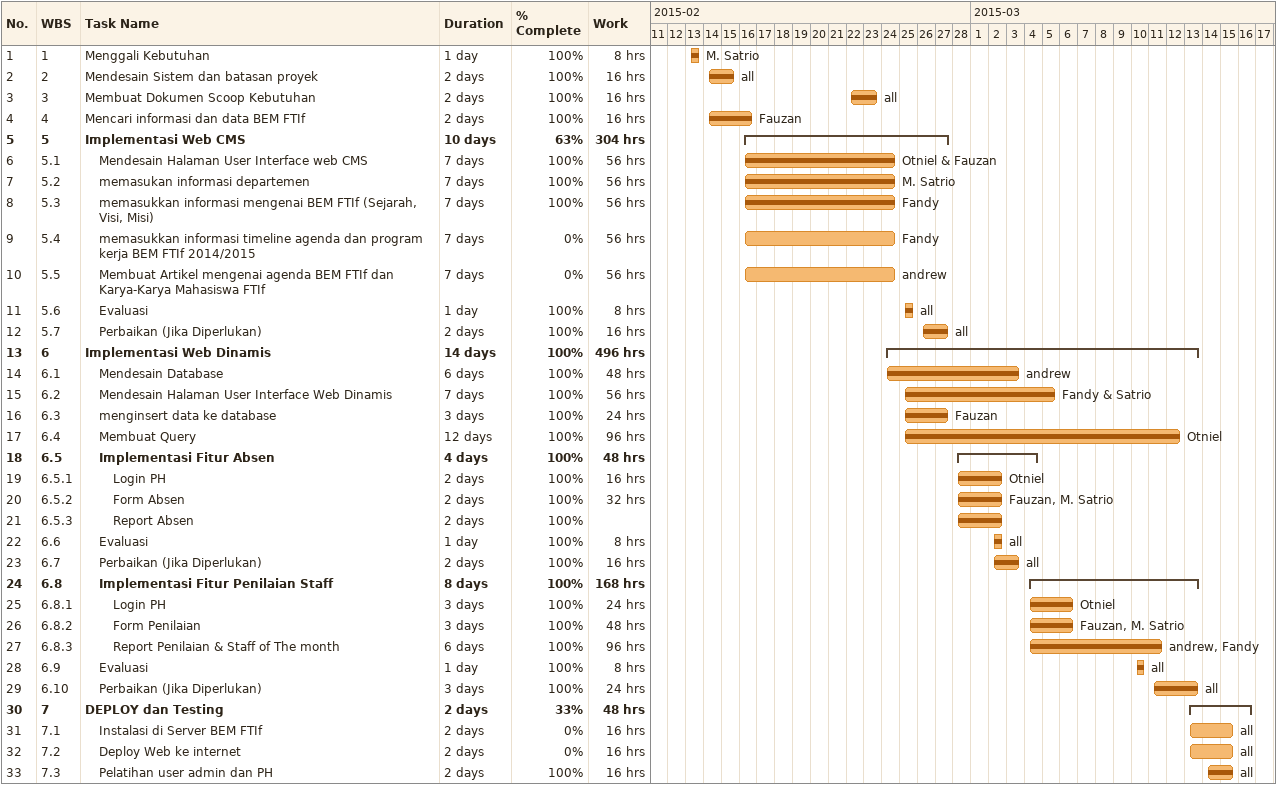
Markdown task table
| ID | WBS | Task | Duration | Start | Finish | Resources | % complete | Work (h) |
|---|---|---|---|---|---|---|---|---|
| 1 | 1 | Menggali Kebutuhan | 1d | 2015-02-13 | 2015-02-13 | M. Satrio | 100 | 8 |
| 2 | 2 | Mendesain Sistem dan batasan proyek | 2d | 2015-02-14 | 2015-02-15 | all | 100 | 16 |
| 3 | 3 | Membuat Dokumen Scoop Kebutuhan | 2d | 2015-02-22 | 2015-02-23 | all | 100 | 16 |
| 4 | 4 | Mencari informasi dan data BEM FTIf | 2d | 2015-02-14 | 2015-02-16 | Fauzan | 100 | 16 |
| 5 | 5 | **Implementasi Web CMS** | 10d | 2015-02-16 | 2015-02-27 |  | 63 | 304 |
| 6 | 5.1 | Mendesain Halaman User Interface web CMS | 7d | 2015-02-16 | 2015-02-24 | Otniel & Fauzan | 100 | 56 |
| 7 | 5.2 | memasukan informasi departemen | 7d | 2015-02-16 | 2015-02-24 | M. Satrio | 100 | 56 |
| 8 | 5.3 | memasukkan informasi mengenai BEM FTIf (Sejarah, Visi, Misi) | 7d | 2015-02-16 | 2015-02-24 | Fandy | 100 | 56 |
| 9 | 5.4 | memasukkan informasi timeline agenda dan program kerja BEM FTIf 2014/2015 | 7d | 2015-02-16 | 2015-02-24 | Fandy | 0 | 56 |
| 10 | 5.5 | Membuat Artikel mengenai agenda BEM FTIf dan Karya-Karya Mahasiswa FTIf | 7d | 2015-02-16 | 2015-02-24 | andrew | 0 | 56 |
| 11 | 5.6 | Evaluasi | 1d | 2015-02-25 | 2015-02-25 | all | 100 | 8 |
| 12 | 5.7 | Perbaikan (Jika Diperlukan) | 2d | 2015-02-26 | 2015-02-27 | all | 100 | 16 |
| 13 | 6 | **Implementasi Web Dinamis** | 14d | 2015-02-24 | 2015-03-13 |  | 100 | 496 |
| 14 | 6.1 | Mendesain Database | 6d | 2015-02-24 | 2015-03-03 | andrew | 100 | 48 |
| 15 | 6.2 | Mendesain Halaman User Interface Web Dinamis | 7d | 2015-02-25 | 2015-03-05 | Fandy & Satrio | 100 | 56 |
| 16 | 6.3 | menginsert data ke database | 3d | 2015-02-25 | 2015-02-27 | Fauzan | 100 | 24 |
| 17 | 6.4 | Membuat Query | 12d | 2015-02-25 | 2015-03-12 | Otniel | 100 | 96 |
| 18 | 6.5 | **Implementasi Fitur Absen** | 4d | 2015-02-28 | 2015-03-04 |  | 100 | 48 |
| 19 | 6.5.1 | Login PH | 2d | 2015-02-28 | 2015-03-02 | Otniel | 100 | 16 |
| 20 | 6.5.2 | Form Absen | 2d | 2015-02-28 | 2015-03-02 | Fauzan, M. Satrio | 100 | 32 |
| 21 | 6.5.3 | Report Absen | 2d | 2015-02-28 | 2015-03-02 |  | 100 |  |
| 22 | 6.6 | Evaluasi | 1d | 2015-03-02 | 2015-03-02 | all | 100 | 8 |
| 23 | 6.7 | Perbaikan (Jika Diperlukan) | 2d | 2015-03-02 | 2015-03-03 | all | 100 | 16 |
| 24 | 6.8 | **Implementasi Fitur Penilaian Staff** | 8d | 2015-03-04 | 2015-03-13 |  | 100 | 168 |
| 25 | 6.8.1 | Login PH | 3d | 2015-03-04 | 2015-03-06 | Otniel | 100 | 24 |
| 26 | 6.8.2 | Form Penilaian | 3d | 2015-03-04 | 2015-03-06 | Fauzan, M. Satrio | 100 | 48 |
| 27 | 6.8.3 | Report Penilaian & Staff of The month | 6d | 2015-03-04 | 2015-03-11 | andrew, Fandy | 100 | 96 |
| 28 | 6.9 | Evaluasi | 1d | 2015-03-10 | 2015-03-10 | all | 100 | 8 |
| 29 | 6.10 | Perbaikan (Jika Diperlukan) | 3d | 2015-03-11 | 2015-03-13 | all | 100 | 24 |
| 30 | 7 | **DEPLOY dan Testing** | 2d | 2015-03-13 | 2015-03-16 |  | 33 | 48 |
| 31 | 7.1 | Instalasi di Server BEM FTIf | 2d | 2015-03-13 | 2015-03-15 | all | 0 | 16 |
| 32 | 7.2 | Deploy Web ke internet | 2d | 2015-03-13 | 2015-03-15 | all | 0 | 16 |
| 33 | 7.3 | Pelatihan user admin dan PH | 2d | 2015-03-14 | 2015-03-15 | all | 100 | 16 |
